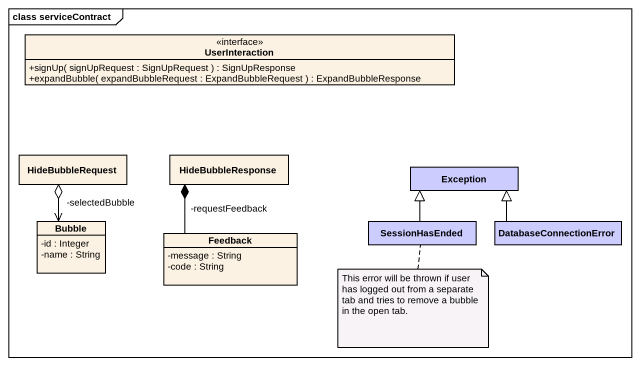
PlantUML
@startuml
mainframe class serviceContract
hide circle
hide empty members
skinparam classAttributeIconSize 0
interface UserInteraction {
  +signUp( signUpRequest : SignUpRequest ) : SignUpResponse
  +expandBubble( expandBubbleRequest : ExpandBubbleRequest ) : ExpandBubbleResponse
}
class HideBubbleRequest
class HideBubbleResponse
class "Exception" as Exception_ #CCCCFF
class Bubble {
  -id : Integer
  -name : String
}
class SessionHasEnded #CCCCFF
class DatabaseConnectionError #CCCCFF
class Feedback {
  -message : String
  -code : String
}
HideBubbleRequest o--> "-selectedBubble" Bubble
HideBubbleResponse *-- "-requestFeedback" Feedback
SessionHasEnded -up-|> Exception_
DatabaseConnectionError -left-|> Exception_
note bottom of SessionHasEnded : This error will be thrown if user has logged out from a separate tab and tries to remove a bubble in the open tab.
@enduml
